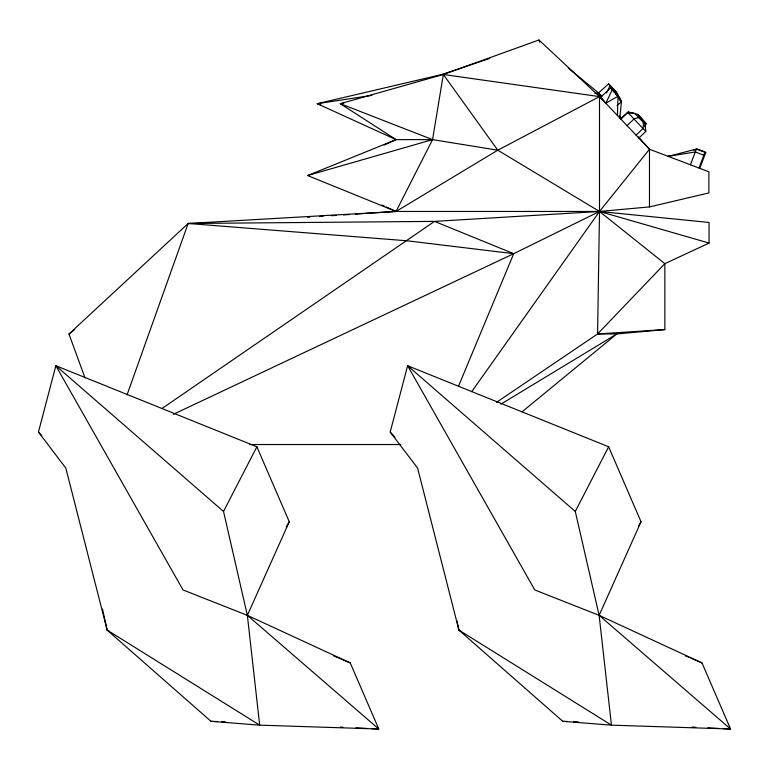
<?xml version="1.0" encoding="UTF-8"?>
<svg xmlns="http://www.w3.org/2000/svg" width="769" height="769" viewBox="0 0 769 769"><rect width="100%" height="100%" fill="white"/><g stroke="black" fill="none" stroke-linecap="round" stroke-linejoin="round"><path stroke-width="1.15" d="M496.572 402.312L597.58 333.957L599.503 211.465L599.503 94.443L598.311 93.155L608.481 83.936L615.508 91.521L621.458 101.998L619.737 117.926M615.719 94.337L615.508 91.521L610.067 85.321L612.874 89.185M617.401 115.465L618.045 96.183L612.316 89.425L614.421 92.328M643.672 122.78L643.038 128.51L636.069 135.133M102.517 609.115L107.16 630.099L259.682 725.148L211.014 721.322L107.16 630.099L65.817 468.081L38.45 432.034L55.858 365.727L256.875 446.779L289.269 521.766L247.358 615.344L259.682 725.148L378.79 729.022L350.222 662.888L247.358 615.344L183.022 589.958L55.858 365.727L223.519 511.452L247.358 615.344L378.79 729.022L371.6 728.656M456.863 620.775L458.93 630.099L611.451 725.148L562.783 721.322L458.93 630.099L417.586 468.081L390.21 432.034L407.618 365.727L608.644 446.779L641.029 521.766L599.128 615.344L611.451 725.148L730.55 729.022L701.982 662.888L599.128 615.344L534.782 589.958L407.618 365.727L575.279 511.452L599.128 615.344L730.55 729.022L723.36 728.656M127.029 394.91L188.155 223.481L396.045 211.465L599.503 211.465L649.478 206.919L708.874 192.932L708.874 171.785L649.478 149.253L599.503 96.615L538.963 39.978L443.338 74.487L340.292 103.7L396.045 139.622L432.562 139.622L497.774 150.195L599.503 211.465L664.858 263.671L664.858 329.574L616.805 333.957L597.58 333.957L664.858 263.671L709.066 243.071L709.066 222.472L599.503 211.465L434.523 221.385L188.155 223.481L68.97 334.006L85.042 377.992M690.427 164.787L696.387 149.08L704.952 152.329L698.992 168.036M699.771 168.334L705.855 152.291L697.291 149.042L693.878 150.157M458.555 386.067L513.711 253.683L599.503 211.465L649.478 149.253L638.376 136.901M606.52 92.924L609.99 85.657L608.481 83.936M605.809 103.257L612.239 89.771L610.73 88.041L600.56 97.259L605.809 103.257L618.045 96.183L612.239 89.771M366.15 213.426L396.045 211.465L432.562 139.622L443.338 74.487L497.774 150.195L599.503 96.615L442.444 74.362L317.232 103.7L396.045 139.622L384.164 145.033M223.519 511.452L256.875 446.779M575.279 511.452L608.644 446.779M286.222 526.89L289.269 521.766M638.597 525.861L641.029 521.766M644.576 126.568L646.306 123.751L637.799 114.418L628.36 111.928L621.246 118.378M643.019 123.434L644.211 121.579L637.799 114.418M471.705 391.652L599.503 211.465L709.066 243.071M620.756 119.003L627.725 112.389L634.781 113.418L644.97 124.145L645.816 131.432L638.847 138.055M627.023 125.607L633.992 118.993L638.578 117.407M522.151 411.742L616.805 333.957L500.879 404.158M68.97 334.006L74.66 329.641M616.988 105.353L621.458 101.998L619.612 97.403L612.316 89.425M161.769 408.656L434.523 221.385L513.711 253.683L173.304 414.347M396.045 139.622L307.619 175.543L396.045 211.465L497.774 150.195M442.444 74.362L489.718 58.406M307.619 175.543L432.562 139.622L340.292 103.7L343.82 103.075M670.539 156.242L668.184 156.357L696.387 149.08M668.184 156.357L695.301 151.954L703.856 155.203M371.869 95.404L317.232 103.7L320.692 104.68M307.581 217.281L309.965 217.118M319.529 216.493L323.115 216.252M331.487 215.705L336.264 215.397M343.445 214.926L349.414 214.532M355.393 214.138L363.766 213.59M597.58 333.957L664.858 329.574M638.347 117.782L640.683 117.686M190.529 223.481L188.155 223.481L407.08 240.793L513.711 253.683M249.589 444.53L400.716 444.53M562.783 721.322L567.58 721.505M573.578 721.726L578.375 721.899M211.014 721.322L217.012 721.543M221.808 721.726L225.413 721.86M692.225 727.061L695.81 727.253M707.788 727.859L718.573 728.406M340.456 727.061L342.849 727.186M356.028 727.859L366.813 728.406M594.831 93.309L599.503 93.664L568.253 68.066M595.937 93.222L599.503 93.664M685.448 655.89L688.755 657.284M690.956 658.226L701.982 662.888M333.688 655.89L350.222 662.888M382.001 205.073L384.164 206.054M386.326 207.034L396.045 211.465M458.93 630.099L461.016 631.282M107.16 630.099L109.256 631.282M644.211 121.579L646.306 123.751M627.725 112.389L645.816 131.432M610.73 88.041L617.757 95.625M600.233 95.231L601.685 96.798M600.56 97.259L602.906 99.787M610.067 85.321L617.363 93.289L618.468 96.048M390.21 432.034L395.016 437.311M38.45 432.034L41.651 435.552M609.99 85.657L615.786 92.069M600.291 94.549L601.887 96.308M619.333 115.725L621.717 118.368M628.36 111.928L629.888 113.649M598.311 93.155L601.531 96.836M616.392 94.02L618.497 96.923M618.641 98.134L621.458 101.998L617.459 95.394M615.21 91.29L618.632 96.952M538.963 39.978L539.694 42.266M649.478 149.253L649.478 206.919M601.512 96.308L599.887 94.539L601.445 96.308"/></g></svg>
